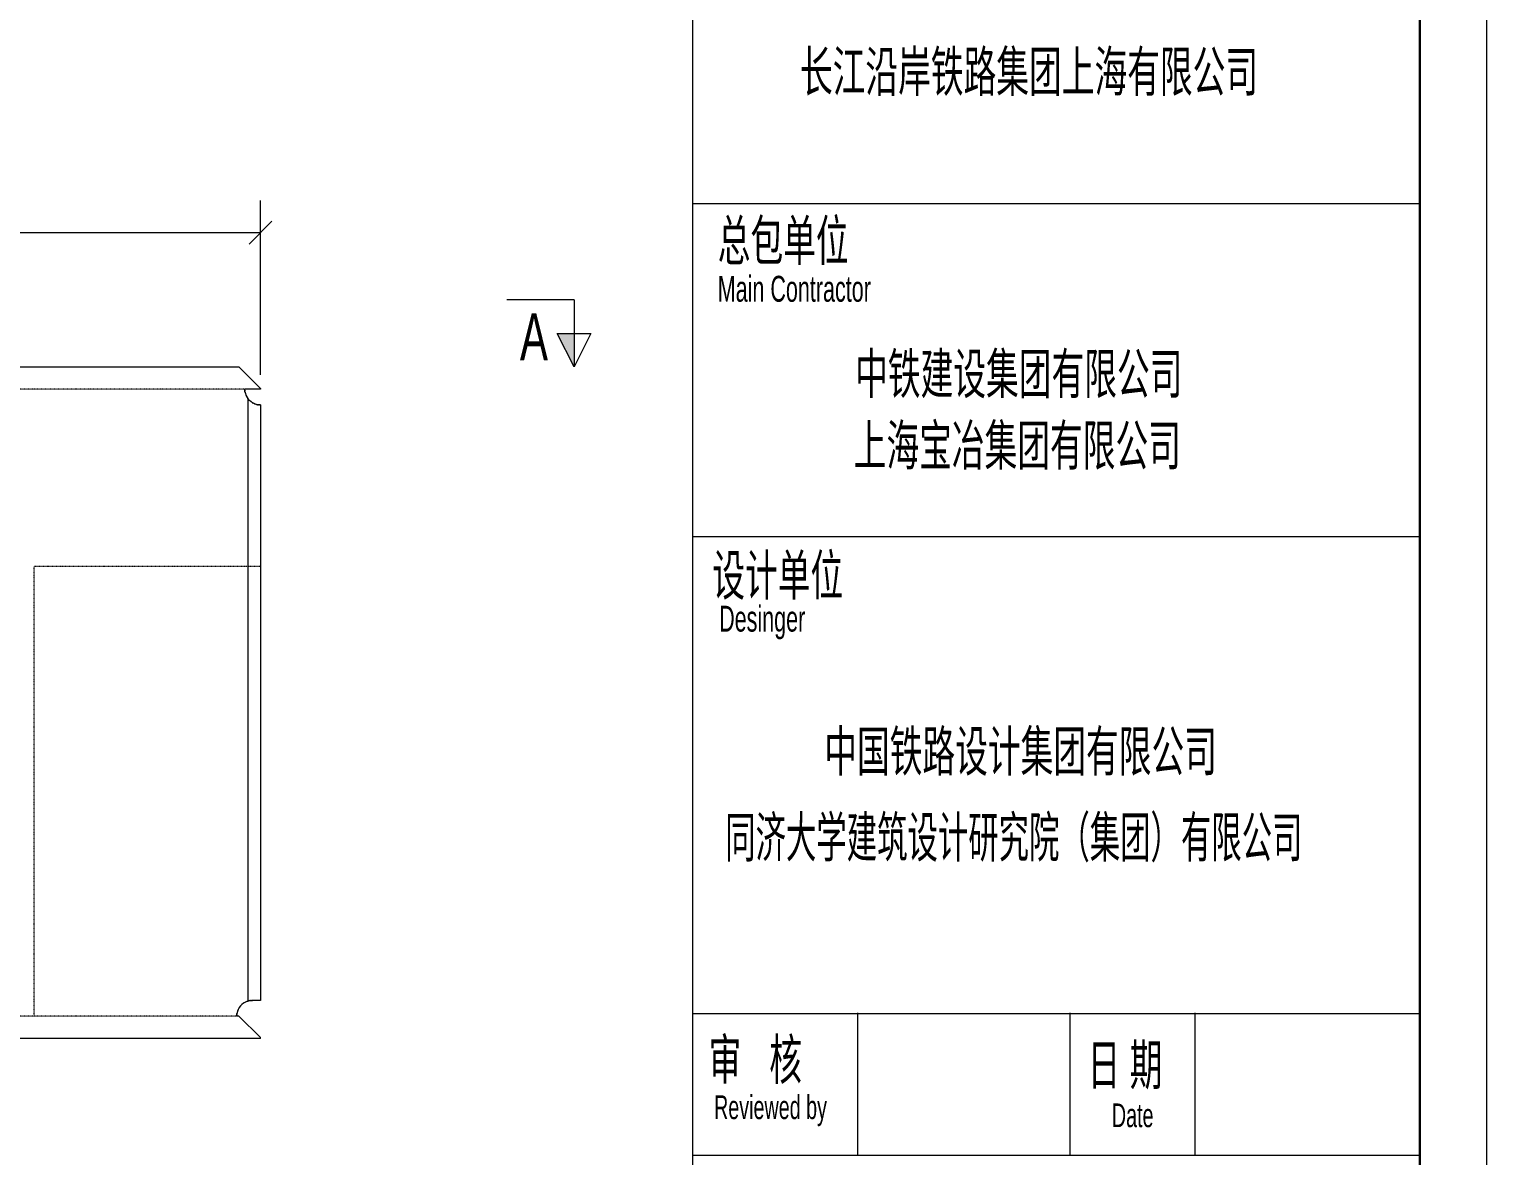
# Model space of a CAD drawing. Header units: millimetres. Extents: x 72 to 17970, y 150 to 12750.
# Drawn here: x 14716 to 17970, y 6563 to 9079 of the extents above; entities that cross this region are included whole.
import ezdxf

# ---------------------------------------------------------------- set-up
doc = ezdxf.new("R2010")
doc.units = ezdxf.units.MM
doc.linetypes.add('XKITLINE00', pattern=[0])
doc.linetypes.add('XKITLINE04', pattern=[3, 0.5, -0.5, 0.5, -0.5, 0.5, -0.5])
for name, color, linetype, lineweight in [('DrawingSheet', 5, 'Continuous', 0), ('OtherObjectType', 1, 'Continuous', 0), ('Part', 2, 'Continuous', 0), ('Section', 6, 'Continuous', 0), ('Z-DIMENSIONS', 1, 'Continuous', 0)]:
    doc.layers.add(name, color=color, linetype=linetype, lineweight=lineweight)
doc.styles.add('$TD_AUDIT_GENERATED_(EE)', font='ARIAL.TTF')
doc.styles.add('romsim', font='ARIAL.TTF')

# ---------------------------------------------------------------- blocks, each defined once
blk = doc.blocks.new('*A1')
at = {"layer": 'Part', "color": 4, "linetype": 'XKITLINE00', "lineweight": 0}
for p, q in [((2477.5, 8325), (15184.5, 8325)), ((15184.5, 8325), (15232.5, 8277)), ((15232.5, 8275), (15197.5, 8275)), ((15197.9, 8269.5), (15197.5, 8275)), ((15232.5, 8277), (15232.5, 8275)), ((15204.5, 8254.1), (15204.2, 8254.4)), ((15204.5, 8254.1), (15204.5, 6908.5)), ((15207.8, 8250.3), (15204.5, 8254.1)), ((15211.9, 8246.7), (15207.8, 8250.3)), ((15216.6, 8243.8), (15211.9, 8246.7)), ((15221.7, 8241.7), (15216.6, 8243.8)), ((15227, 8240.4), (15221.7, 8241.7)), ((15232.5, 8240), (15227, 8240.4)), ((15232.5, 8240), (15232.5, 6910)), ((15203.7, 6908.3), (15204.5, 6908.5)), ((15204.5, 6908.5), (15209, 6909.6)), ((15209, 6909.6), (15214.5, 6910)), ((15232.5, 6910), (15214.5, 6910)), ((15179.5, 6875), (15179.9, 6880.5)), ((15184.5, 6875), (15179.5, 6875)), ((15232.5, 6827), (15184.5, 6875)), ((15232.5, 6825), (2477.5, 6825)), ((15232.5, 6825), (15232.5, 6827))]:
    blk.add_line(p, q, dxfattribs=at)
at = {"layer": 'Part', "color": 7, "linetype": 'XKITLINE04', "lineweight": 0}
for p, q in [((15197.5, 8275), (2477.5, 8275)), ((15197.5, 8275), (15197.9, 8269.5)), ((15197.9, 8269.5), (15197.5, 8275)), ((15197.5, 8275), (15197.9, 8269.5)), ((15204.2, 8254.4), (15204.5, 8254.1)), ((15232.5, 8240), (15227, 8240.4)), ((15227, 8240.4), (15232.5, 8240)), ((14727.5, 6875), (14727.5, 7880)), ((14727.5, 7880), (15232.5, 7880)), ((15214.5, 6910), (15209, 6909.6)), ((15179.5, 6875), (2477.5, 6875)), ((15179.9, 6880.5), (15179.5, 6875))]:
    blk.add_line(p, q, dxfattribs=at)
at = {"layer": 'Part', "color": 4, "linetype": 'XKITLINE00', "lineweight": 0}
for centre, start, end in [((15232.5, 8275), 189, 216), ((15214.5, 6875), 108, 171)]:
    blk.add_arc(centre, 35, start, end, dxfattribs=at)
at = {"layer": 'Part', "color": 7, "linetype": 'XKITLINE04', "lineweight": 0}
for centre, start, end in [((15232.5, 8275), 189, 216), ((15232.5, 8275), 189, 261), ((15232.5, 8275), 189, 261), ((15214.5, 6875), 99, 171)]:
    blk.add_arc(centre, 35, start, end, dxfattribs=at)
blk = doc.blocks.new('*A3')
at = {"layer": 'DrawingSheet', "color": 5, "linetype": 'XKITLINE00', "lineweight": 0}
blk.add_line((17970, 150), (17970, 12750), dxfattribs=at)
blk = doc.blocks.new('*A5')
at = {"layer": 'OtherObjectType', "color": 7, "linetype": 'XKITLINE00', "lineweight": 0}
for p, q in [((17970, 150), (17970, 12750)), ((16197, 12608.9), (16197, 288)), ((17819.1, 12608.9), (17819.1, 288)), ((17820.9, 12610.5), (17820.9, 289.5)), ((16197, 8690), (17819.1, 8690)), ((16197, 7946), (17819.1, 7946)), ((16197, 6881.2), (17819.1, 6881.2)), ((16566, 6564), (16566, 6882)), ((17040, 6564), (17040, 6882)), ((17319, 6564), (17319, 6882)), ((16197, 6564.4), (17819.1, 6564.4))]:
    blk.add_line(p, q, dxfattribs=at)
at = {"layer": 'OtherObjectType', "color": 7, "style": '$TD_AUDIT_GENERATED_(EE)'}
for s, height, width, p in [('\\M+5B3A4\\M+5BDAD\\M+5D1D8\\M+5B0B6\\M+5CCFA\\M+5C2B7\\M+5BCAF\\M+5CDC5\\M+5C9CF\\M+5BAA3\\M+5D3D0\\M+5CFDE\\M+5B9AB\\M+5CBBE', 90, 0.595, (16436.8, 8940)), ('\\M+5D7DC\\M+5B0FC\\M+5B5A5\\M+5CEBB', 90, 0.595, (16253.2, 8562.5)), ('Main Contractor', 57.817, 0.595, (16253.2, 8470.6)), ('\\M+5D6D0\\M+5CCFA\\M+5BDA8\\M+5C9E8\\M+5BCAF\\M+5CDC5\\M+5D3D0\\M+5CFDE\\M+5B9AB\\M+5CBBE', 90, 0.595, (16560, 8265)), ('\\M+5C9CF\\M+5BAA3\\M+5B1A6\\M+5D2B1\\M+5BCAF\\M+5CDC5\\M+5D3D0\\M+5CFDE\\M+5B9AB\\M+5CBBE', 90, 0.595, (16556.7, 8105.1)), ('\\M+5C9E8\\M+5BCC6\\M+5B5A5\\M+5CEBB', 90, 0.595, (16241.1, 7815.1)), ('Desinger', 57.82, 0.595, (16256.3, 7733.8)), ('\\M+5D6D0\\M+5B9FA\\M+5CCFA\\M+5C2B7\\M+5C9E8\\M+5BCC6\\M+5BCAF\\M+5CDC5\\M+5D3D0\\M+5CFDE\\M+5B9AB\\M+5CBBE', 90, 0.595, (16491, 7422)), ('\\M+5CDAC\\M+5BCC3\\M+5B4F3\\M+5D1A7\\M+5BDA8\\M+5D6FE\\M+5C9E8\\M+5BCC6\\M+5D1D0\\M+5BEBF\\M+5D4BA\\M+5A3A8\\M+5BCAF\\M+5CDC5\\M+5A3A9\\M+5D3D0\\M+5CFDE\\M+5B9AB\\M+5CBBE', 90, 0.5525, (16269.8, 7230)), ('\\M+5C9F3   \\M+5BACB', 90, 0.595, (16232.8, 6733.4)), ('\\M+5C8D5 \\M+5C6DA', 90, 0.595, (17078.8, 6721.4)), ('Reviewed by', 52.973, 0.595, (16245, 6645)), ('Date', 52.97, 0.595, (17133, 6627))]:
    blk.add_text(s, height=height, dxfattribs=dict(at, width=width)).set_placement(p)
blk = doc.blocks.new('*A6')
at = {"layer": 'Z-DIMENSIONS', "color": 3, "linetype": 'XKITLINE00', "lineweight": 0}
for p, q in [((15232.5, 8307), (15232.5, 8697)), ((2477.5, 8625), (15232.5, 8625)), ((15258, 8650.5), (15207.1, 8599.5))]:
    blk.add_line(p, q, dxfattribs=at)
at = {"layer": 'Z-DIMENSIONS', "color": 7}
blk.add_point((15232.5, 8625), dxfattribs=at)
blk = doc.blocks.new('*A8')
at = {"layer": 'Section'}
blk.add_hatch(color=6, dxfattribs=at).paths.add_polyline_path([(15932.5, 8400), (15932.5, 8325), (15895, 8400)], flags=17)
at = {"layer": 'Section', "color": 6, "linetype": 'XKITLINE00', "lineweight": 0}
for p, q in [((15932.5, 8475), (15782.5, 8475)), ((15932.5, 8475), (15932.5, 8325)), ((15895, 8400), (15970, 8400)), ((15932.5, 8325), (15895, 8400)), ((15970, 8400), (15932.5, 8325))]:
    blk.add_line(p, q, dxfattribs=at)
at = {"layer": 'Section', "color": 6, "style": 'romsim', "width": 0.6375}
blk.add_text('A', height=105, dxfattribs=at).set_placement((15811.8, 8340))

msp = doc.modelspace()

# ---------------------------------------------------------------- block references
at = {"lineweight": 0}
for name in ['*A3', '*A5', '*A6', '*A8', '*A1']:
    msp.add_blockref(name, (0, 0), dxfattribs=at)

doc.saveas('drawing.dxf')
